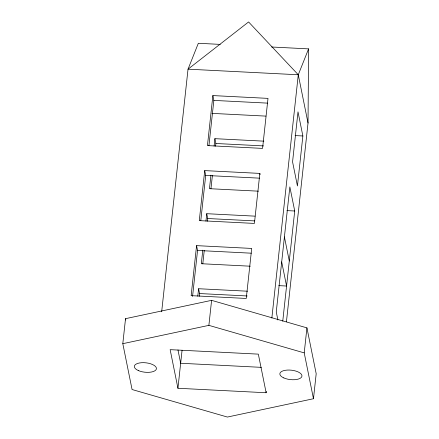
<?xml version="1.0" encoding="UTF-8"?>
<svg xmlns="http://www.w3.org/2000/svg" width="439" height="439" viewBox="0 0 439 439"><rect width="100%" height="100%" fill="white"/><g stroke="black" fill="none" stroke-linecap="round" stroke-linejoin="round"><path stroke-width="0.66" d="M286.437 321.749L308.024 123.024L308.584 48.877L271.609 47M122.81 343.677L125.527 318.67L211.598 300.347L306.932 327.873L316.19 373.721L313.473 398.733L227.402 417.05L132.068 389.525L122.81 343.677L208.882 325.359L304.216 352.885L313.473 398.733M161.673 311.772L188.029 69.17L198.335 43.28L220.252 44.394M266.286 391.396L266.138 392.746L177.938 388.268L182.064 350.311M196.573 245.637L191.141 295.656L246.263 298.454L251.701 248.436L196.573 245.637L197.55 250.46L192.556 296.429M204.722 170.606L199.29 220.625L254.417 223.424L259.85 173.405L204.722 170.606L205.699 175.435L200.782 220.724M212.877 95.581L207.444 145.6L262.566 148.398L267.999 98.38L212.877 95.581L213.848 100.405L208.931 145.693M197.786 296.166L198.598 288.73L247.552 291.211M202.78 250.197L201.314 263.718L250.268 266.204M205.94 221.135L206.747 213.7L255.021 216.147M210.934 175.172L209.463 188.688L258.417 191.174M214.089 146.105L214.896 138.669L263.85 141.155M199.279 296.259L199.569 293.554L198.598 288.73M202.802 263.812L204.272 250.296M207.427 221.229L207.724 218.523L206.747 213.7M210.95 188.786L212.421 175.265M215.576 146.198L215.873 143.498L214.896 138.669M208.882 325.359L211.598 300.347M271.851 318.05L298.279 74.767L308.584 48.877M282.754 321.178L294.723 211L289.85 186.871L276.263 311.915L277.887 319.96M302.872 135.969L297.439 185.988L292.566 161.859L297.999 111.841L302.872 135.969L295.09 135.574M304.216 352.885L306.932 327.873M298.279 74.767L188.029 69.17L248.589 21.95L298.279 74.767L308.024 123.024M213.848 100.405L267.614 103.132M211.927 113.372L265.941 116.115M215.873 143.498L263.466 145.913M205.699 175.435L259.46 178.163M286.936 210.605L294.723 211M207.724 218.523L254.636 220.905M197.55 250.46L251.311 253.193M278.787 285.635L286.568 286.03L281.695 261.896M199.569 293.554L247.168 295.968M261.337 367.355L180.659 363.262L177.971 349.949M284.412 236.89L289.285 261.018M259.85 173.405L260.091 174.612M266.138 392.746L258.341 354.136L170.145 349.663L177.938 388.268M125.527 318.67L125.795 319.998M138.269 370.527A11.123 4.736 6.2 0 0 156.279 369.298A11.123 4.736 6.2 0 0 141.583 362.707A11.123 4.736 6.2 0 0 138.269 370.527M283.797 377.913A11.123 4.736 6.2 0 0 301.807 376.684A11.123 4.736 6.2 0 0 287.111 370.088A11.123 4.736 6.2 0 0 283.797 377.913"/></g></svg>
